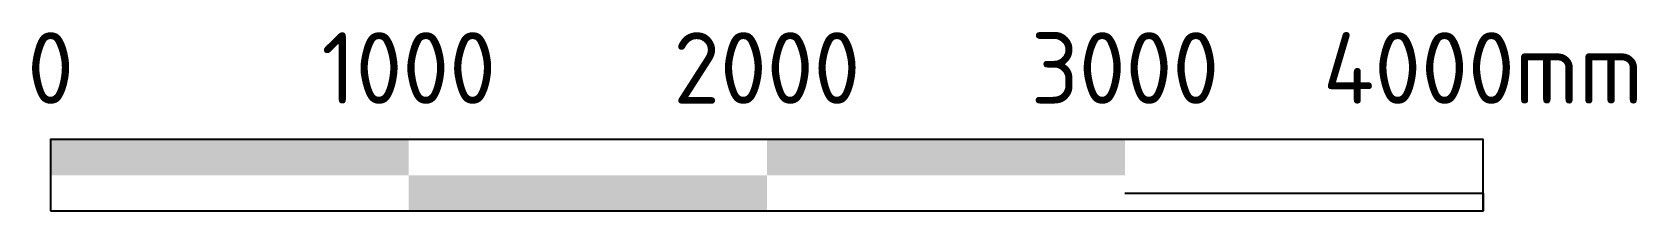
# Model space of a CAD drawing. Extents: x -0.5 to 44.3, y 0 to 5.
import ezdxf
from ezdxf.enums import TextEntityAlignment as Align

# ---------------------------------------------------------------- set-up
doc = ezdxf.new("R2010")
doc.units = 0
doc.header["$LTSCALE"] = 0.2
doc.styles.add('NLCS-ISO', font='NLCS-ISO.ttf')

msp = doc.modelspace()

# ---------------------------------------------------------------- linework, layer by layer
at = {"const_width": 1, "flags": 128}
for points in [[(0, 1.5), (10, 1.5)], [(20, 1.5), (30, 1.5)], [(10, 0.5), (20, 0.5)]]:
    msp.add_lwpolyline(points, dxfattribs=at)
at = {"flags": 128}
msp.add_lwpolyline([(0, 0), (40, 0), (40, 2), (0, 2)], close=True, dxfattribs=at)
msp.add_lwpolyline([(30, 0.5), (40, 0.5), (40, 0)], dxfattribs=at)

# ---------------------------------------------------------------- texts
at = {"style": 'NLCS-ISO'}
for s, p in [('0', (0, 3)), ('1000', (10, 3)), ('2000', (20, 3)), ('3000', (30, 3)), ('4000mm', (40, 3))]:
    msp.add_text(s, height=2, dxfattribs=at).set_placement(p, align=Align.CENTER)

doc.saveas('drawing.dxf')
